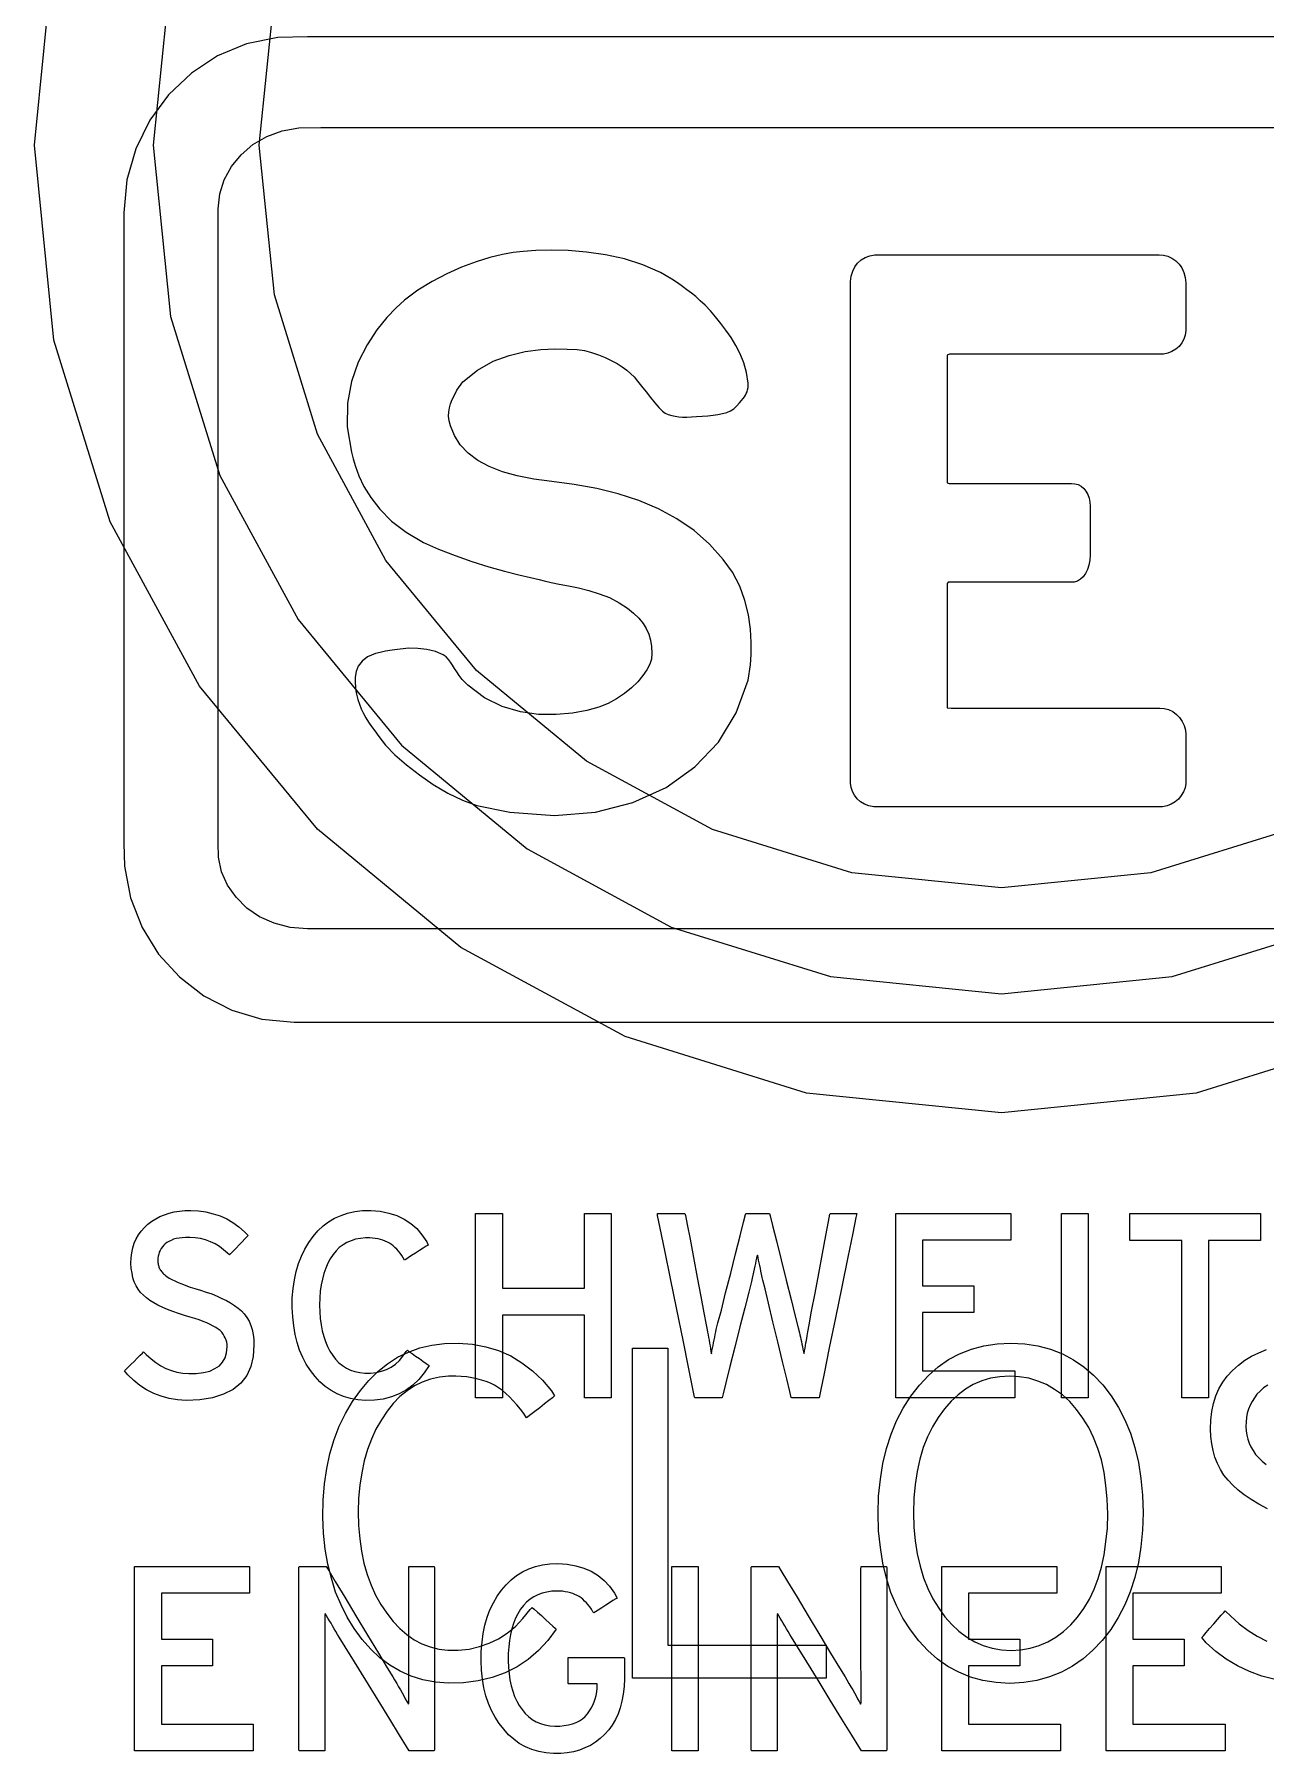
# Model space of a CAD drawing. Extents: x 1 to 47.7, y 0.2 to 35.
# Drawn here: x 18.527 to 19.253, y 11.177 to 12.19 of the extents above; entities that cross this region are included whole.
import ezdxf

# ---------------------------------------------------------------- set-up
doc = ezdxf.new("R2010")
doc.units = 0
doc.header["$MEASUREMENT"] = 0
doc.layers.add('4_1__5U__UP_TO_TWO_IO_BOAR', color=7, linetype='CONTINUOUS')
doc.layers.add('5_1___24__TARGET_LEDS___12', color=7, linetype='CONTINUOUS')

msp = doc.modelspace()

# ---------------------------------------------------------------- linework, layer by layer
at = {"layer": '4_1__5U__UP_TO_TWO_IO_BOAR'}
for points in [[(19.3662, 12.1884), (19.25, 12.1884), (19.1142, 12.1884), (18.9746, 12.1884), (18.8467, 12.1884), (18.7461, 12.1884), (18.6883, 12.1884), (18.6707, 12.1879), (18.6523, 12.1842), (18.6352, 12.1771), (18.6198, 12.167), (18.6063, 12.1543), (18.5953, 12.1393), (18.587, 12.1224), (18.5817, 12.1041), (18.5799, 12.0847), (18.5799, 12.0703), (18.5799, 12.0322), (18.5799, 11.9775), (18.5799, 11.9137), (18.5799, 11.848), (18.5799, 11.7878), (18.5799, 11.7405), (18.5799, 11.7133), (18.5804, 11.6998), (18.5839, 11.681), (18.5908, 11.6636), (18.6005, 11.648), (18.6128, 11.6345), (18.6272, 11.6233), (18.6436, 11.615), (18.6614, 11.6097), (18.6803, 11.6079), (18.7108, 11.6079), (18.792, 11.6079), (18.9082, 11.6079), (19.044, 11.6079), (19.1836, 11.6079), (19.3115, 11.6079)], [(19.3097, 11.6629), (19.1838, 11.6629), (19.0463, 11.6629), (18.9127, 11.6629), (18.7982, 11.6629), (18.7183, 11.6629), (18.6882, 11.6629), (18.6781, 11.6637), (18.6686, 11.6661), (18.66, 11.67), (18.6525, 11.6751), (18.6461, 11.6814), (18.6411, 11.6886), (18.6376, 11.6965), (18.6358, 11.7051), (18.6356, 11.7134), (18.6356, 11.7407), (18.6356, 11.7883), (18.6356, 11.8489), (18.6356, 11.9149), (18.6356, 11.9791), (18.6356, 12.0341), (18.6356, 12.0725), (18.6356, 12.087), (18.6365, 12.0958), (18.6392, 12.1042), (18.6434, 12.1119), (18.6492, 12.1189), (18.6561, 12.1249), (18.6642, 12.1297), (18.6733, 12.133), (18.6831, 12.1348), (18.6961, 12.135), (18.753, 12.135), (18.8521, 12.135), (18.9781, 12.135), (19.1155, 12.135), (19.2492, 12.135), (19.3636, 12.135)], [(18.8515, 11.3866), (18.8515, 11.4353), (18.8031, 11.4353), (18.8031, 11.3866), (18.7873, 11.3866), (18.7873, 11.4952), (18.8031, 11.4952), (18.8031, 11.4512), (18.8515, 11.4512), (18.8515, 11.4952), (18.8673, 11.4952), (18.8673, 11.3866), (18.8515, 11.3866)], [(19.035, 11.3866), (19.035, 11.4952), (19.1028, 11.4952), (19.1028, 11.4794), (19.0508, 11.4794), (19.0508, 11.4524), (19.081, 11.4524), (19.081, 11.4367), (19.0508, 11.4367), (19.0508, 11.4024), (19.1051, 11.4024), (19.1051, 11.3866), (19.035, 11.3866)], [(19.1326, 11.3866), (19.1326, 11.4952), (19.1484, 11.4952), (19.1484, 11.3866), (19.1326, 11.3866)], [(19.2193, 11.4793), (19.2193, 11.3866), (19.2036, 11.3866), (19.2036, 11.4793), (19.1729, 11.4793), (19.1729, 11.4952), (19.25, 11.4952), (19.25, 11.4793), (19.2193, 11.4793)], [(18.5863, 11.1786), (18.5863, 11.2871), (18.6541, 11.2871), (18.6541, 11.2714), (18.6021, 11.2714), (18.6021, 11.2444), (18.6323, 11.2444), (18.6323, 11.2286), (18.6021, 11.2286), (18.6021, 11.1943), (18.6563, 11.1943), (18.6563, 11.1786), (18.5863, 11.1786)], [(18.9029, 11.1786), (18.9029, 11.2871), (18.9186, 11.2871), (18.9186, 11.1786), (18.9029, 11.1786)], [(19.0621, 11.1786), (19.0621, 11.2871), (19.1299, 11.2871), (19.1299, 11.2714), (19.0779, 11.2714), (19.0779, 11.2444), (19.1081, 11.2444), (19.1081, 11.2286), (19.0779, 11.2286), (19.0779, 11.1943), (19.1321, 11.1943), (19.1321, 11.1786), (19.0621, 11.1786)], [(19.159, 11.1786), (19.159, 11.2871), (19.2268, 11.2871), (19.2268, 11.2714), (19.1748, 11.2714), (19.1748, 11.2444), (19.205, 11.2444), (19.205, 11.2286), (19.1748, 11.2286), (19.1748, 11.1943), (19.2291, 11.1943), (19.2291, 11.1786), (19.159, 11.1786)]]:
    msp.add_lwpolyline(points, dxfattribs=at)
for points in [[(18.7682, 11.8242), (18.7636, 11.8263), (18.7585, 11.8275), (18.7532, 11.828), (18.7479, 11.8281), (18.7428, 11.8277), (18.7382, 11.8271), (18.7342, 11.8264), (18.731, 11.8257), (18.7283, 11.825), (18.7236, 11.823), (18.7204, 11.8205), (18.7182, 11.8176), (18.717, 11.8144), (18.7164, 11.8112), (18.7164, 11.8081), (18.7166, 11.8053), (18.7168, 11.8031), (18.7171, 11.801), (18.7179, 11.798), (18.7188, 11.7952), (18.7199, 11.7925), (18.7212, 11.7898), (18.7226, 11.7872), (18.7242, 11.7846), (18.726, 11.7821), (18.7279, 11.7795), (18.7303, 11.7761), (18.7343, 11.771), (18.7398, 11.7653), (18.7465, 11.7594), (18.7542, 11.7535), (18.7624, 11.7479), (18.771, 11.7428), (18.7797, 11.7386), (18.788, 11.7355), (18.8076, 11.7315), (18.8338, 11.7296), (18.858, 11.7316), (18.8801, 11.7372), (18.8997, 11.7462), (18.9165, 11.7582), (18.9304, 11.7729), (18.9409, 11.79), (18.9479, 11.8093), (18.9494, 11.8184), (18.9498, 11.8244), (18.9498, 11.8316), (18.9493, 11.8394), (18.9481, 11.8478), (18.946, 11.8563), (18.943, 11.8648), (18.9388, 11.8729), (18.9333, 11.8804), (18.9252, 11.8894), (18.9161, 11.8975), (18.906, 11.9044), (18.8951, 11.9103), (18.8836, 11.9152), (18.8714, 11.9192), (18.8587, 11.9223), (18.8455, 11.9247), (18.8322, 11.9264), (18.8216, 11.9278), (18.8119, 11.9297), (18.8031, 11.9321), (18.7953, 11.9352), (18.7886, 11.9388), (18.7829, 11.9431), (18.7783, 11.9479), (18.7748, 11.9535), (18.7726, 11.9592), (18.7718, 11.9622), (18.7714, 11.9649), (18.7715, 11.9674), (18.7719, 11.9698), (18.7726, 11.9722), (18.7736, 11.9747), (18.7748, 11.9773), (18.7762, 11.9802), (18.7798, 11.9851), (18.7884, 11.992), (18.7976, 11.9972), (18.8071, 12.0007), (18.8166, 12.0029), (18.8257, 12.0041), (18.834, 12.0045), (18.8413, 12.0044), (18.8472, 12.0041), (18.8516, 12.0035), (18.8557, 12.0024), (18.8597, 12.001), (18.8636, 11.9994), (18.8672, 11.9977), (18.8707, 11.9959), (18.8738, 11.9939), (18.8765, 11.9919), (18.8788, 11.9899), (18.8807, 11.988), (18.8828, 11.9855), (18.8852, 11.9825), (18.8878, 11.9792), (18.8905, 11.9759), (18.893, 11.9728), (18.8954, 11.97), (18.8974, 11.9679), (18.899, 11.9666), (18.9009, 11.9658), (18.9029, 11.9652), (18.9049, 11.9648), (18.9071, 11.9645), (18.9093, 11.9643), (18.9118, 11.9643), (18.9145, 11.9644), (18.9175, 11.9646), (18.9208, 11.9648), (18.9242, 11.9651), (18.9273, 11.9654), (18.9302, 11.9658), (18.9329, 11.9664), (18.9354, 11.9671), (18.9376, 11.9681), (18.9396, 11.9693), (18.9413, 11.9709), (18.9429, 11.9728), (18.9441, 11.9742), (18.9451, 11.9753), (18.9458, 11.9763), (18.9465, 11.9772), (18.9469, 11.9782), (18.9473, 11.9792), (18.9476, 11.9804), (18.9479, 11.9817), (18.9479, 11.9844), (18.947, 11.9906), (18.9454, 11.9963), (18.9433, 12.0016), (18.9407, 12.0066), (18.9379, 12.0112), (18.9349, 12.0155), (18.9318, 12.0195), (18.9288, 12.0234), (18.9257, 12.027), (18.9226, 12.0302), (18.9197, 12.0329), (18.9171, 12.0353), (18.9145, 12.0374), (18.9119, 12.0394), (18.9092, 12.0413), (18.9063, 12.0434), (18.903, 12.0456), (18.8963, 12.0496), (18.8859, 12.0541), (18.875, 12.0575), (18.8638, 12.0599), (18.8526, 12.0615), (18.8419, 12.0624), (18.8319, 12.0627), (18.8229, 12.0625), (18.8153, 12.062), (18.8095, 12.0614), (18.8032, 12.0602), (18.7958, 12.0583), (18.7877, 12.0558), (18.7791, 12.0526), (18.7704, 12.0488), (18.7617, 12.0443), (18.7533, 12.0391), (18.7455, 12.0333), (18.7405, 12.0287), (18.7351, 12.023), (18.7292, 12.0158), (18.7234, 12.007), (18.7182, 11.9968), (18.7142, 11.9853), (18.7118, 11.9726), (18.7116, 11.9587), (18.7141, 11.9436), (18.7151, 11.9398), (18.7165, 11.9353), (18.7185, 11.9298), (18.7215, 11.9235), (18.7256, 11.9169), (18.7309, 11.91), (18.7378, 11.9031), (18.7464, 11.8965), (18.7566, 11.8905), (18.7655, 11.8865), (18.7752, 11.8827), (18.7852, 11.8793), (18.7951, 11.8762), (18.8044, 11.8736), (18.8128, 11.8714), (18.8196, 11.8698), (18.8247, 11.8686), (18.8278, 11.8679), (18.8318, 11.8669), (18.8366, 11.8659), (18.842, 11.8649), (18.8479, 11.8637), (18.854, 11.8622), (18.8602, 11.8603), (18.8663, 11.858), (18.872, 11.855), (18.8768, 11.8518), (18.8804, 11.8488), (18.8835, 11.8458), (18.886, 11.8428), (18.8879, 11.8397), (18.8894, 11.8364), (18.8904, 11.8329), (18.891, 11.8292), (18.8912, 11.8251), (18.891, 11.8218), (18.89, 11.8188), (18.8883, 11.8155), (18.8859, 11.812), (18.8829, 11.8083), (18.8792, 11.8048), (18.875, 11.8014), (18.8704, 11.7983), (18.8654, 11.7956), (18.8599, 11.7935), (18.8529, 11.7915), (18.8444, 11.7899), (18.8348, 11.7891), (18.8244, 11.7892), (18.8137, 11.7907), (18.8029, 11.7938), (18.7925, 11.799), (18.7828, 11.8064), (18.7795, 11.8098), (18.7777, 11.8121), (18.7762, 11.8143), (18.7749, 11.8163), (18.7737, 11.8182), (18.7726, 11.82), (18.7714, 11.8216), (18.77, 11.823)], [(19.0083, 12.0215), (19.0083, 12.0215), (19.0083, 12.0215), (19.0083, 12.0215), (19.0083, 12.0215), (19.0083, 12.0215), (19.0083, 12.0215), (19.0083, 12.0215), (19.0083, 12.0215), (19.0083, 12.0215), (19.0083, 12.0225), (19.0083, 12.0248), (19.0083, 12.0279), (19.0083, 12.0315), (19.0083, 12.0351), (19.0083, 12.0385), (19.0083, 12.0412), (19.0083, 12.0428), (19.0083, 12.0443), (19.0087, 12.0474), (19.0096, 12.0503), (19.0109, 12.0528), (19.0125, 12.0551), (19.0146, 12.0569), (19.017, 12.0584), (19.0197, 12.0594), (19.0226, 12.0599), (19.0259, 12.06), (19.0377, 12.06), (19.0577, 12.06), (19.0833, 12.06), (19.1113, 12.06), (19.1389, 12.06), (19.1632, 12.06), (19.1813, 12.06), (19.1903, 12.06), (19.1927, 12.0598), (19.1954, 12.0592), (19.1978, 12.058), (19.2, 12.0565), (19.202, 12.0545), (19.2036, 12.0522), (19.2048, 12.0495), (19.2056, 12.0466), (19.2059, 12.0435), (19.2059, 12.0424), (19.2059, 12.0398), (19.2059, 12.0361), (19.2059, 12.0317), (19.2059, 12.027), (19.2059, 12.0226), (19.2059, 12.0189), (19.2059, 12.0163), (19.2059, 12.0153), (19.2056, 12.0127), (19.2048, 12.0102), (19.2036, 12.008), (19.202, 12.006), (19.2, 12.0044), (19.1978, 12.003), (19.1954, 12.0021), (19.1927, 12.0015), (19.1904, 12.0014), (19.1837, 12.0014), (19.17, 12.0014), (19.1517, 12.0014), (19.1309, 12.0014), (19.1098, 12.0014), (19.0906, 12.0014), (19.0755, 12.0014), (19.0667, 12.0014), (19.0653, 12.0008), (19.0653, 11.9958), (19.0653, 11.987), (19.0653, 11.9755), (19.0653, 11.9627), (19.0653, 11.95), (19.0653, 11.9387), (19.0653, 11.9302), (19.0653, 11.9257), (19.0664, 11.9253), (19.0719, 11.9253), (19.081, 11.9253), (19.0924, 11.9253), (19.1048, 11.9253), (19.1169, 11.9253), (19.1274, 11.9253), (19.1351, 11.9253), (19.1386, 11.9253), (19.1405, 11.9251), (19.1425, 11.9246), (19.1443, 11.9236), (19.1458, 11.9223), (19.1471, 11.9207), (19.1482, 11.9188), (19.1489, 11.9166), (19.1494, 11.9143), (19.1496, 11.9118), (19.1496, 11.9108), (19.1496, 11.9081), (19.1496, 11.9043), (19.1496, 11.8998), (19.1496, 11.895), (19.1496, 11.8906), (19.1496, 11.8869), (19.1496, 11.8845), (19.1496, 11.8832), (19.1494, 11.88), (19.1488, 11.8771), (19.148, 11.8745), (19.1469, 11.8722), (19.1455, 11.8703), (19.1439, 11.8688), (19.1421, 11.8677), (19.1401, 11.8671), (19.1383, 11.867), (19.134, 11.867), (19.1257, 11.867), (19.1148, 11.867), (19.1026, 11.867), (19.0903, 11.867), (19.0792, 11.867), (19.0706, 11.867), (19.0658, 11.867), (19.0653, 11.8662), (19.0653, 11.861), (19.0653, 11.8521), (19.0653, 11.8407), (19.0653, 11.8283), (19.0653, 11.816), (19.0653, 11.8052), (19.0653, 11.7971), (19.0653, 11.7931), (19.0677, 11.7929), (19.0778, 11.7929), (19.0939, 11.7929), (19.1136, 11.7929), (19.1348, 11.7929), (19.1553, 11.7929), (19.1729, 11.7929), (19.1855, 11.7929), (19.1907, 11.7929), (19.1932, 11.7927), (19.1958, 11.792), (19.1982, 11.7908), (19.2004, 11.7892), (19.2023, 11.7873), (19.2038, 11.785), (19.205, 11.7826), (19.2057, 11.7799), (19.2059, 11.7774), (19.2059, 11.7762), (19.2059, 11.7734), (19.2059, 11.7694), (19.2059, 11.7648), (19.2059, 11.76), (19.2059, 11.7556), (19.2059, 11.752), (19.2059, 11.7497), (19.2059, 11.7484), (19.2055, 11.7459), (19.2046, 11.7435), (19.2033, 11.7413), (19.2016, 11.7393), (19.1997, 11.7376), (19.1974, 11.7362), (19.1949, 11.7353), (19.1922, 11.7347), (19.1895, 11.7347), (19.1786, 11.7347), (19.1592, 11.7347), (19.1341, 11.7347), (19.1061, 11.7347), (19.0783, 11.7347), (19.0536, 11.7347), (19.0348, 11.7347), (19.0249, 11.7347), (19.0221, 11.7348), (19.0191, 11.7353), (19.0165, 11.7363), (19.0142, 11.7377), (19.0122, 11.7395), (19.0106, 11.7415), (19.0094, 11.7437), (19.0086, 11.7461), (19.0083, 11.7487), (19.0083, 11.7557), (19.0083, 11.7791), (19.0083, 11.8148), (19.0083, 11.8581), (19.0083, 11.9042), (19.0083, 11.9484), (19.0083, 11.9858), (19.0083, 12.0118)], [(18.6567, 11.4178), (18.6563, 11.4109), (18.6548, 11.4049), (18.6524, 11.3996), (18.6489, 11.3952), (18.6444, 11.3915), (18.6388, 11.3887), (18.6323, 11.3866), (18.6247, 11.3853), (18.6168, 11.3849), (18.6116, 11.3853), (18.6067, 11.3862), (18.602, 11.3874), (18.5976, 11.3891), (18.5934, 11.3912), (18.5895, 11.3938), (18.5858, 11.3967), (18.5824, 11.4001), (18.5804, 11.4025), (18.5811, 11.4032), (18.5824, 11.4044), (18.5841, 11.4061), (18.586, 11.408), (18.5879, 11.4099), (18.5896, 11.4116), (18.5909, 11.4129), (18.5916, 11.4136), (18.5932, 11.4121), (18.596, 11.4095), (18.5988, 11.4073), (18.6018, 11.4054), (18.6048, 11.4038), (18.608, 11.4026), (18.6113, 11.4017), (18.6147, 11.4011), (18.6182, 11.4008), (18.6227, 11.4009), (18.6269, 11.4014), (18.6306, 11.4023), (18.6337, 11.4037), (18.6363, 11.4054), (18.6382, 11.4076), (18.6397, 11.4101), (18.6405, 11.4131), (18.6409, 11.4165), (18.6408, 11.4179), (18.6406, 11.4193), (18.6403, 11.4205), (18.6398, 11.4218), (18.6392, 11.4229), (18.6385, 11.424), (18.6377, 11.4251), (18.6367, 11.4261), (18.6355, 11.427), (18.6342, 11.4279), (18.6326, 11.4288), (18.6309, 11.4297), (18.6289, 11.4306), (18.6267, 11.4315), (18.6244, 11.4324), (18.6218, 11.4332), (18.619, 11.4341), (18.6158, 11.435), (18.6123, 11.4361), (18.6089, 11.4373), (18.6058, 11.4385), (18.6029, 11.4398), (18.6001, 11.4411), (18.5977, 11.4425), (18.5954, 11.4439), (18.5933, 11.4454), (18.5915, 11.4469), (18.5898, 11.4486), (18.5884, 11.4505), (18.5872, 11.4525), (18.5861, 11.4548), (18.5853, 11.4572), (18.5848, 11.4599), (18.5844, 11.4627), (18.5842, 11.4658), (18.5843, 11.4689), (18.5846, 11.472), (18.5852, 11.4749), (18.5861, 11.4776), (18.5872, 11.4802), (18.5886, 11.4826), (18.5902, 11.4848), (18.5921, 11.4869), (18.5942, 11.4888), (18.5964, 11.4905), (18.5988, 11.492), (18.6013, 11.4933), (18.604, 11.4944), (18.6067, 11.4953), (18.6097, 11.496), (18.6127, 11.4965), (18.6159, 11.4968), (18.6194, 11.4969), (18.624, 11.4966), (18.6284, 11.496), (18.6326, 11.495), (18.6367, 11.4937), (18.6406, 11.4919), (18.6443, 11.4898), (18.6477, 11.4873), (18.6511, 11.4844), (18.6533, 11.4821), (18.6527, 11.4815), (18.6514, 11.4802), (18.6498, 11.4785), (18.648, 11.4766), (18.6461, 11.4747), (18.6444, 11.4729), (18.643, 11.4715), (18.6423, 11.4707), (18.6411, 11.4717), (18.6388, 11.4738), (18.6364, 11.4756), (18.6338, 11.4772), (18.6311, 11.4785), (18.6282, 11.4795), (18.6252, 11.4803), (18.6221, 11.4808), (18.6188, 11.481), (18.6163, 11.481), (18.6143, 11.4808), (18.6125, 11.4806), (18.6109, 11.4803), (18.6093, 11.4799), (18.6079, 11.4793), (18.6066, 11.4787), (18.6054, 11.4781), (18.6044, 11.4773), (18.6035, 11.4764), (18.6027, 11.4754), (18.602, 11.4744), (18.6014, 11.4734), (18.6009, 11.4723), (18.6006, 11.4712), (18.6003, 11.47), (18.6001, 11.4687), (18.6001, 11.4675), (18.6001, 11.4668), (18.6001, 11.4662), (18.6002, 11.4657), (18.6003, 11.4651), (18.6004, 11.4645), (18.6006, 11.464), (18.6007, 11.4635), (18.6009, 11.463), (18.6012, 11.4625), (18.6014, 11.462), (18.6017, 11.4615), (18.6021, 11.461), (18.6025, 11.4605), (18.6029, 11.46), (18.6034, 11.4595), (18.6039, 11.4591), (18.6045, 11.4586), (18.6054, 11.458), (18.6067, 11.4571), (18.6082, 11.4562), (18.61, 11.4554), (18.612, 11.4545), (18.6141, 11.4536), (18.6165, 11.4527), (18.6191, 11.4518), (18.6219, 11.4509), (18.6252, 11.4499), (18.6286, 11.4488), (18.6318, 11.4477), (18.6349, 11.4464), (18.6377, 11.4451), (18.6404, 11.4438), (18.6429, 11.4424), (18.6452, 11.4409), (18.6473, 11.4393), (18.6493, 11.4377), (18.651, 11.4359), (18.6525, 11.4338), (18.6538, 11.4316), (18.6548, 11.4292), (18.6556, 11.4267), (18.6562, 11.4239), (18.6566, 11.4209)], [(18.7599, 11.4056), (18.7571, 11.4012), (18.7539, 11.3974), (18.7504, 11.394), (18.7465, 11.3912), (18.7423, 11.3889), (18.7378, 11.3871), (18.7329, 11.3858), (18.7277, 11.3851), (18.7225, 11.3849), (18.7179, 11.3853), (18.7136, 11.3861), (18.7095, 11.3873), (18.7057, 11.3888), (18.7021, 11.3908), (18.6987, 11.3932), (18.6956, 11.3959), (18.6927, 11.3991), (18.69, 11.4026), (18.6875, 11.4063), (18.6854, 11.4103), (18.6836, 11.4146), (18.6821, 11.4191), (18.6809, 11.4239), (18.6801, 11.4289), (18.6795, 11.4342), (18.6792, 11.4398), (18.6793, 11.4455), (18.6798, 11.4509), (18.6805, 11.456), (18.6816, 11.461), (18.683, 11.4656), (18.6847, 11.47), (18.6867, 11.4741), (18.689, 11.478), (18.6916, 11.4816), (18.6944, 11.4849), (18.6974, 11.4878), (18.7007, 11.4902), (18.7042, 11.4923), (18.708, 11.494), (18.7119, 11.4953), (18.7162, 11.4962), (18.7206, 11.4968), (18.7256, 11.4969), (18.7311, 11.4964), (18.7362, 11.4954), (18.7409, 11.4939), (18.7452, 11.4918), (18.7491, 11.4893), (18.7526, 11.4862), (18.7557, 11.4826), (18.7585, 11.4785), (18.7593, 11.4765), (18.7582, 11.4759), (18.7565, 11.4747), (18.7543, 11.4733), (18.7519, 11.4718), (18.7496, 11.4703), (18.7476, 11.469), (18.7462, 11.4681), (18.7455, 11.4677), (18.7447, 11.4689), (18.7438, 11.4703), (18.7428, 11.4717), (18.7419, 11.4729), (18.7409, 11.474), (18.7398, 11.4751), (18.7388, 11.476), (18.7377, 11.4769), (18.7366, 11.4777), (18.7354, 11.4783), (18.7341, 11.4789), (18.7327, 11.4794), (18.7313, 11.4798), (18.7298, 11.4802), (18.7282, 11.4804), (18.7265, 11.4806), (18.7248, 11.4807), (18.7224, 11.4807), (18.7194, 11.4804), (18.7166, 11.4799), (18.714, 11.479), (18.7115, 11.478), (18.7092, 11.4766), (18.707, 11.475), (18.7051, 11.4731), (18.7033, 11.4709), (18.7017, 11.4685), (18.7002, 11.4658), (18.699, 11.4629), (18.6979, 11.4598), (18.697, 11.4565), (18.6963, 11.453), (18.6958, 11.4493), (18.6955, 11.4454), (18.6954, 11.4412), (18.6955, 11.4371), (18.6958, 11.4332), (18.6962, 11.4295), (18.6969, 11.426), (18.6978, 11.4227), (18.6988, 11.4196), (18.7, 11.4167), (18.7015, 11.414), (18.7031, 11.4115), (18.7048, 11.4092), (18.7068, 11.4072), (18.7089, 11.4055), (18.7112, 11.404), (18.7136, 11.4029), (18.7162, 11.402), (18.7191, 11.4014), (18.722, 11.4011), (18.7254, 11.4011), (18.7288, 11.4015), (18.7319, 11.4022), (18.7349, 11.4032), (18.7376, 11.4046), (18.7401, 11.4064), (18.7424, 11.4085), (18.7445, 11.411), (18.7464, 11.4139), (18.7471, 11.4145), (18.7482, 11.4137), (18.7499, 11.4126), (18.7519, 11.4111), (18.7542, 11.4096), (18.7563, 11.4081), (18.7582, 11.4068), (18.7594, 11.406)], [(18.9899, 11.3866), (18.9893, 11.3866), (18.9877, 11.3866), (18.9854, 11.3866), (18.9827, 11.3866), (18.9799, 11.3866), (18.9773, 11.3866), (18.9752, 11.3866), (18.9738, 11.3866), (18.9734, 11.3867), (18.9725, 11.3902), (18.9707, 11.3977), (18.9683, 11.4079), (18.9655, 11.4195), (18.9626, 11.4313), (18.96, 11.4422), (18.958, 11.4508), (18.9567, 11.4559), (18.9563, 11.4575), (18.9559, 11.4593), (18.9555, 11.4611), (18.9552, 11.4628), (18.9548, 11.4644), (18.9544, 11.466), (18.9541, 11.4676), (18.9538, 11.4691), (18.9535, 11.4706), (18.9532, 11.4702), (18.9529, 11.4687), (18.9526, 11.4672), (18.9523, 11.4656), (18.9519, 11.464), (18.9516, 11.4623), (18.9512, 11.4606), (18.9508, 11.4588), (18.9504, 11.457), (18.9499, 11.455), (18.9483, 11.4488), (18.946, 11.4395), (18.9431, 11.4283), (18.9401, 11.4164), (18.9372, 11.405), (18.9348, 11.3954), (18.9332, 11.3889), (18.9326, 11.3866), (18.9319, 11.3866), (18.9304, 11.3866), (18.9281, 11.3866), (18.9255, 11.3866), (18.9227, 11.3866), (18.9202, 11.3866), (18.9181, 11.3866), (18.9168, 11.3866), (18.9164, 11.3869), (18.9152, 11.3927), (18.9128, 11.4045), (18.9096, 11.4204), (18.9059, 11.4385), (18.9022, 11.4568), (18.8988, 11.4734), (18.8961, 11.4865), (18.8946, 11.494), (18.8945, 11.4952), (18.8956, 11.4952), (18.8975, 11.4952), (18.9, 11.4952), (18.9028, 11.4952), (18.9055, 11.4952), (18.908, 11.4952), (18.9098, 11.4952), (18.9107, 11.4952), (18.911, 11.494), (18.912, 11.4886), (18.9137, 11.4799), (18.9157, 11.4691), (18.9179, 11.4575), (18.9201, 11.4462), (18.9219, 11.4365), (18.9232, 11.4295), (18.9238, 11.4266), (18.9241, 11.4252), (18.9244, 11.4236), (18.9247, 11.422), (18.9249, 11.4204), (18.9252, 11.4188), (18.9255, 11.4171), (18.9258, 11.4155), (18.926, 11.4138), (18.9263, 11.4125), (18.9266, 11.4141), (18.9269, 11.4158), (18.9273, 11.4174), (18.9276, 11.419), (18.9279, 11.4206), (18.9283, 11.4222), (18.9286, 11.4238), (18.9289, 11.4254), (18.9292, 11.4267), (18.9302, 11.4306), (18.9322, 11.4382), (18.9347, 11.4484), (18.9377, 11.4599), (18.9406, 11.4714), (18.9432, 11.4819), (18.9453, 11.49), (18.9465, 11.4946), (18.9467, 11.4952), (18.9477, 11.4952), (18.9494, 11.4952), (18.9515, 11.4952), (18.9539, 11.4952), (18.9562, 11.4952), (18.9582, 11.4952), (18.9598, 11.4952), (18.9605, 11.4952), (18.9609, 11.4938), (18.9623, 11.488), (18.9646, 11.479), (18.9674, 11.4679), (18.9704, 11.4559), (18.9733, 11.4444), (18.9757, 11.4346), (18.9775, 11.4277), (18.9782, 11.4249), (18.9785, 11.4237), (18.9788, 11.4223), (18.9791, 11.421), (18.9794, 11.4196), (18.9797, 11.4181), (18.98, 11.4167), (18.9803, 11.4152), (18.9806, 11.4136), (18.9809, 11.4126), (18.9812, 11.4142), (18.9815, 11.4158), (18.9818, 11.4174), (18.982, 11.4189), (18.9823, 11.4203), (18.9825, 11.4217), (18.9827, 11.423), (18.9829, 11.4243), (18.9831, 11.4254), (18.9839, 11.4296), (18.9854, 11.4376), (18.9874, 11.4481), (18.9896, 11.4598), (18.9918, 11.4716), (18.9938, 11.4821), (18.9953, 11.4903), (18.9961, 11.4947), (18.9964, 11.4952), (18.9976, 11.4952), (18.9995, 11.4952), (19.002, 11.4952), (19.0046, 11.4952), (19.0073, 11.4952), (19.0096, 11.4952), (19.0112, 11.4952), (19.012, 11.4952), (19.0115, 11.4927), (19.0097, 11.4835), (19.0068, 11.4693), (19.0032, 11.452), (18.9995, 11.4336), (18.9958, 11.4159), (18.9928, 11.4009), (18.9906, 11.3905)], [(18.7481, 11.1786), (18.7466, 11.181), (18.7425, 11.1877), (18.7367, 11.1972), (18.7298, 11.2084), (18.7226, 11.2201), (18.7159, 11.2309), (18.7105, 11.2398), (18.707, 11.2454), (18.7059, 11.2471), (18.7049, 11.2488), (18.7039, 11.2505), (18.703, 11.2521), (18.7021, 11.2537), (18.7012, 11.2552), (18.7003, 11.2566), (18.6995, 11.258), (18.6987, 11.2594), (18.6984, 11.2585), (18.6984, 11.2559), (18.6984, 11.2532), (18.6984, 11.2504), (18.6984, 11.2476), (18.6984, 11.2446), (18.6985, 11.2416), (18.6985, 11.2385), (18.6985, 11.2353), (18.6985, 11.2333), (18.6985, 11.2283), (18.6985, 11.2207), (18.6985, 11.2115), (18.6985, 11.2019), (18.6985, 11.1927), (18.6985, 11.1851), (18.6985, 11.1801), (18.6985, 11.1786), (18.6978, 11.1786), (18.6962, 11.1786), (18.694, 11.1786), (18.6914, 11.1786), (18.6888, 11.1786), (18.6864, 11.1786), (18.6845, 11.1786), (18.6834, 11.1786), (18.6832, 11.1793), (18.6832, 11.1864), (18.6832, 11.1992), (18.6832, 11.2157), (18.6832, 11.2342), (18.6832, 11.2524), (18.6832, 11.2686), (18.6832, 11.2807), (18.6832, 11.2868), (18.6835, 11.2871), (18.6849, 11.2871), (18.6869, 11.2871), (18.6895, 11.2871), (18.6923, 11.2871), (18.6949, 11.2871), (18.6971, 11.2871), (18.6987, 11.2871), (18.6993, 11.2871), (18.7008, 11.2847), (18.7046, 11.2782), (18.7102, 11.269), (18.7168, 11.258), (18.7237, 11.2467), (18.73, 11.2361), (18.7352, 11.2275), (18.7385, 11.2221), (18.7396, 11.2203), (18.7408, 11.2182), (18.7419, 11.2163), (18.743, 11.2144), (18.744, 11.2126), (18.745, 11.2109), (18.7459, 11.2092), (18.7468, 11.2076), (18.7477, 11.2061), (18.748, 11.207), (18.748, 11.2097), (18.7479, 11.2124), (18.7479, 11.2153), (18.7479, 11.2182), (18.7479, 11.2212), (18.7479, 11.2243), (18.7479, 11.2274), (18.7479, 11.2306), (18.7479, 11.2326), (18.7479, 11.2376), (18.7479, 11.2452), (18.7479, 11.2543), (18.7479, 11.2639), (18.7479, 11.273), (18.7479, 11.2806), (18.7479, 11.2856), (18.7479, 11.2871), (18.7486, 11.2871), (18.7502, 11.2871), (18.7524, 11.2871), (18.7549, 11.2871), (18.7575, 11.2871), (18.7599, 11.2871), (18.7618, 11.2871), (18.763, 11.2871), (18.7631, 11.2863), (18.7631, 11.2793), (18.7631, 11.2665), (18.7631, 11.2499), (18.7631, 11.2315), (18.7631, 11.2132), (18.7631, 11.197), (18.7631, 11.185), (18.7631, 11.1789), (18.7629, 11.1786), (18.7616, 11.1786), (18.7597, 11.1786), (18.7573, 11.1786), (18.7547, 11.1786), (18.7522, 11.1786), (18.7501, 11.1786), (18.7487, 11.1786)], [(18.875, 11.221), (18.8748, 11.2164), (18.8744, 11.212), (18.8736, 11.2078), (18.8726, 11.2039), (18.8713, 11.2003), (18.8697, 11.1969), (18.8679, 11.1937), (18.8658, 11.1908), (18.8633, 11.1881), (18.8607, 11.1857), (18.858, 11.1836), (18.855, 11.1817), (18.8518, 11.1802), (18.8485, 11.1789), (18.845, 11.178), (18.8413, 11.1773), (18.8375, 11.1769), (18.8332, 11.1769), (18.8288, 11.1773), (18.8245, 11.1781), (18.8205, 11.1793), (18.8167, 11.1809), (18.8131, 11.1829), (18.8098, 11.1853), (18.8067, 11.188), (18.8039, 11.1912), (18.8012, 11.1947), (18.7988, 11.1984), (18.7967, 11.2023), (18.7949, 11.2065), (18.7934, 11.211), (18.7922, 11.2157), (18.7914, 11.2207), (18.7908, 11.226), (18.7906, 11.2315), (18.7907, 11.2371), (18.7911, 11.2425), (18.7918, 11.2477), (18.7928, 11.2526), (18.7942, 11.2572), (18.7958, 11.2616), (18.7978, 11.2657), (18.8, 11.2696), (18.8026, 11.2732), (18.8053, 11.2764), (18.8083, 11.2793), (18.8115, 11.2819), (18.815, 11.284), (18.8187, 11.2857), (18.8226, 11.2871), (18.8267, 11.2881), (18.8311, 11.2887), (18.8358, 11.2888), (18.8413, 11.2885), (18.8465, 11.2876), (18.8512, 11.2862), (18.8555, 11.2843), (18.8595, 11.2819), (18.8631, 11.2789), (18.8663, 11.2755), (18.8691, 11.2715), (18.8707, 11.2685), (18.8699, 11.268), (18.8683, 11.267), (18.8663, 11.2657), (18.864, 11.2643), (18.8617, 11.2628), (18.8596, 11.2614), (18.858, 11.2604), (18.857, 11.2598), (18.8565, 11.2605), (18.8556, 11.2619), (18.8546, 11.2633), (18.8536, 11.2645), (18.8526, 11.2657), (18.8516, 11.2668), (18.8506, 11.2678), (18.8495, 11.2687), (18.8484, 11.2695), (18.8472, 11.2701), (18.8459, 11.2707), (18.8446, 11.2712), (18.8432, 11.2717), (18.8417, 11.272), (18.8402, 11.2723), (18.8386, 11.2725), (18.8369, 11.2726), (18.8352, 11.2726), (18.8322, 11.2725), (18.8293, 11.2721), (18.8266, 11.2714), (18.824, 11.2705), (18.8216, 11.2693), (18.8194, 11.2678), (18.8174, 11.2661), (18.8155, 11.2641), (18.8138, 11.2619), (18.8122, 11.2593), (18.8108, 11.2566), (18.8097, 11.2536), (18.8087, 11.2505), (18.8079, 11.2471), (18.8073, 11.2436), (18.8069, 11.2398), (18.8066, 11.2358), (18.8066, 11.2317), (18.8067, 11.2277), (18.8071, 11.2239), (18.8076, 11.2203), (18.8083, 11.2169), (18.8092, 11.2136), (18.8103, 11.2106), (18.8116, 11.2078), (18.8131, 11.2052), (18.8147, 11.2028), (18.8165, 11.2006), (18.8185, 11.1987), (18.8207, 11.197), (18.823, 11.1957), (18.8255, 11.1946), (18.8281, 11.1938), (18.831, 11.1933), (18.834, 11.193), (18.8369, 11.1931), (18.8396, 11.1934), (18.8421, 11.1938), (18.8444, 11.1944), (18.8466, 11.1952), (18.8485, 11.1962), (18.8503, 11.1974), (18.8519, 11.1988), (18.8533, 11.2003), (18.8545, 11.202), (18.8555, 11.2037), (18.8565, 11.2055), (18.8572, 11.2073), (18.8578, 11.2092), (18.8583, 11.2112), (18.8587, 11.2133), (18.8589, 11.2154), (18.8589, 11.2175), (18.8589, 11.2175), (18.8589, 11.2176), (18.8589, 11.2176), (18.8589, 11.2177), (18.8589, 11.2178), (18.8589, 11.2179), (18.8589, 11.2179), (18.8589, 11.218), (18.8589, 11.218), (18.858, 11.218), (18.8562, 11.218), (18.8537, 11.218), (18.8508, 11.218), (18.8479, 11.218), (18.8453, 11.218), (18.8432, 11.218), (18.842, 11.218), (18.8418, 11.2181), (18.8418, 11.2191), (18.8418, 11.2209), (18.8418, 11.2232), (18.8418, 11.2258), (18.8418, 11.2284), (18.8418, 11.2307), (18.8418, 11.2325), (18.8418, 11.2335), (18.8422, 11.2335), (18.8447, 11.2335), (18.8488, 11.2335), (18.854, 11.2335), (18.8596, 11.2335), (18.8651, 11.2335), (18.8698, 11.2335), (18.8733, 11.2335), (18.8749, 11.2335), (18.875, 11.2332), (18.875, 11.2322), (18.875, 11.2305), (18.875, 11.2286), (18.875, 11.2264), (18.875, 11.2244), (18.875, 11.2227), (18.875, 11.2215)], [(19.0147, 11.1786), (19.0132, 11.181), (19.0091, 11.1877), (19.0032, 11.1972), (18.9963, 11.2084), (18.9892, 11.2201), (18.9825, 11.2309), (18.977, 11.2398), (18.9736, 11.2454), (18.9725, 11.2471), (18.9715, 11.2488), (18.9705, 11.2505), (18.9696, 11.2521), (18.9686, 11.2537), (18.9678, 11.2552), (18.9669, 11.2566), (18.9661, 11.258), (18.9653, 11.2594), (18.965, 11.2585), (18.965, 11.2559), (18.965, 11.2532), (18.965, 11.2504), (18.965, 11.2476), (18.965, 11.2446), (18.965, 11.2416), (18.9651, 11.2385), (18.9651, 11.2353), (18.9651, 11.2333), (18.9651, 11.2283), (18.9651, 11.2207), (18.9651, 11.2115), (18.9651, 11.2019), (18.9651, 11.1927), (18.9651, 11.1851), (18.9651, 11.1801), (18.9651, 11.1786), (18.9644, 11.1786), (18.9628, 11.1786), (18.9606, 11.1786), (18.958, 11.1786), (18.9554, 11.1786), (18.953, 11.1786), (18.9511, 11.1786), (18.95, 11.1786), (18.9498, 11.1793), (18.9498, 11.1864), (18.9498, 11.1992), (18.9498, 11.2157), (18.9498, 11.2342), (18.9498, 11.2524), (18.9498, 11.2686), (18.9498, 11.2807), (18.9498, 11.2868), (18.9501, 11.2871), (18.9514, 11.2871), (18.9535, 11.2871), (18.9561, 11.2871), (18.9588, 11.2871), (18.9615, 11.2871), (18.9637, 11.2871), (18.9653, 11.2871), (18.9659, 11.2871), (18.9673, 11.2847), (18.9712, 11.2782), (18.9768, 11.269), (18.9834, 11.258), (18.9903, 11.2467), (18.9966, 11.2361), (19.0018, 11.2275), (19.0051, 11.2221), (19.0062, 11.2203), (19.0074, 11.2182), (19.0085, 11.2163), (19.0096, 11.2144), (19.0106, 11.2126), (19.0116, 11.2109), (19.0125, 11.2092), (19.0134, 11.2076), (19.0142, 11.2061), (19.0146, 11.207), (19.0145, 11.2097), (19.0145, 11.2124), (19.0145, 11.2153), (19.0145, 11.2182), (19.0145, 11.2212), (19.0145, 11.2243), (19.0144, 11.2274), (19.0144, 11.2306), (19.0144, 11.2326), (19.0144, 11.2376), (19.0144, 11.2452), (19.0144, 11.2543), (19.0144, 11.2639), (19.0144, 11.273), (19.0144, 11.2806), (19.0144, 11.2856), (19.0145, 11.2871), (19.0152, 11.2871), (19.0168, 11.2871), (19.019, 11.2871), (19.0215, 11.2871), (19.0241, 11.2871), (19.0265, 11.2871), (19.0284, 11.2871), (19.0295, 11.2871), (19.0297, 11.2863), (19.0297, 11.2793), (19.0297, 11.2665), (19.0297, 11.2499), (19.0297, 11.2315), (19.0297, 11.2132), (19.0297, 11.197), (19.0297, 11.185), (19.0297, 11.1789), (19.0294, 11.1786), (19.0282, 11.1786), (19.0263, 11.1786), (19.0239, 11.1786), (19.0213, 11.1786), (19.0188, 11.1786), (19.0167, 11.1786), (19.0153, 11.1786)]]:
    msp.add_lwpolyline(points, close=True, dxfattribs=at)
at = {"layer": '5_1___24__TARGET_LEDS___12'}
for points in [[(19.6557, 12.2394), (19.6673, 12.1245), (19.6557, 12.0096), (19.6225, 11.9026), (19.5699, 11.8058), (19.5003, 11.7215), (19.416, 11.6519), (19.3191, 11.5993), (19.2121, 11.5661), (19.0973, 11.5545), (18.9824, 11.5661), (18.8754, 11.5993), (18.7786, 11.6519), (18.6942, 11.7215), (18.6246, 11.8058), (18.572, 11.9026), (18.5388, 12.0096), (18.5273, 12.1245), (18.5388, 12.2394)], [(18.6074, 12.2253), (18.5973, 12.1245), (18.6074, 12.0237), (18.6366, 11.9299), (18.6827, 11.845), (18.7437, 11.771), (18.8177, 11.7099), (18.9026, 11.6638), (18.9965, 11.6347), (19.0973, 11.6245), (19.198, 11.6347), (19.2919, 11.6638), (19.3768, 11.7099), (19.4508, 11.771), (19.5119, 11.845), (19.558, 11.9299), (19.5871, 12.0237), (19.5973, 12.1245), (19.5871, 12.2253)], [(19.5259, 12.2127), (19.5348, 12.1245), (19.5259, 12.0363), (19.5004, 11.9542), (19.4601, 11.8799), (19.4066, 11.8151), (19.3419, 11.7617), (19.2676, 11.7214), (19.1854, 11.6959), (19.0973, 11.687), (19.0091, 11.6959), (18.927, 11.7214), (18.8526, 11.7617), (18.7879, 11.8151), (18.7345, 11.8799), (18.6941, 11.9542), (18.6687, 12.0363), (18.6598, 12.1245), (18.6687, 12.2127)], [(18.8798, 11.2213), (18.8798, 11.4157), (18.9007, 11.4157), (18.9007, 11.2408), (18.9939, 11.2408), (18.9939, 11.2213), (18.8798, 11.2213)], [(19.254, 11.3212), (19.249, 11.3239), (19.2445, 11.3266), (19.2404, 11.3293), (19.2368, 11.3321), (19.2336, 11.335), (19.2309, 11.3379), (19.2284, 11.341), (19.2263, 11.3443), (19.2246, 11.3478), (19.2231, 11.3515), (19.222, 11.3554), (19.2212, 11.3595), (19.2207, 11.3637), (19.2205, 11.3682), (19.2207, 11.3733), (19.2213, 11.3784), (19.2222, 11.3831), (19.2236, 11.3876), (19.2255, 11.3918), (19.2277, 11.3957), (19.2304, 11.3993), (19.2335, 11.4027), (19.237, 11.4058), (19.2407, 11.4086), (19.2447, 11.411), (19.2489, 11.4131), (19.2535, 11.4149)], [(19.2542, 11.3939), (19.2518, 11.3923), (19.2498, 11.3905), (19.2479, 11.3886), (19.2464, 11.3866), (19.245, 11.3844), (19.2438, 11.3822), (19.2429, 11.3799), (19.2422, 11.3775), (19.2417, 11.375), (19.2415, 11.3724), (19.2414, 11.3697), (19.2415, 11.3671), (19.2419, 11.3646), (19.2425, 11.3622), (19.2433, 11.3598), (19.2443, 11.3576), (19.2456, 11.3554), (19.2471, 11.3532), (19.2489, 11.3512), (19.2509, 11.3492), (19.2533, 11.3472)], [(19.2586, 11.2206), (19.2508, 11.2226), (19.2434, 11.2253), (19.2364, 11.2286), (19.2298, 11.2325), (19.2237, 11.2371), (19.2179, 11.2422), (19.2153, 11.2452), (19.2163, 11.2463), (19.2179, 11.2482), (19.22, 11.2506), (19.2224, 11.2533), (19.2247, 11.256), (19.2267, 11.2584), (19.2283, 11.2601), (19.2291, 11.2611), (19.2324, 11.2578), (19.2374, 11.2533), (19.2427, 11.2494), (19.2481, 11.246), (19.2537, 11.2432)]]:
    msp.add_lwpolyline(points, dxfattribs=at)
for points in [[(18.8349, 11.2502), (18.8299, 11.2435), (18.8244, 11.2376), (18.8184, 11.2324), (18.8118, 11.2281), (18.8047, 11.2245), (18.7971, 11.2218), (18.7889, 11.2198), (18.7801, 11.2186), (18.7712, 11.2183), (18.7636, 11.219), (18.7563, 11.2204), (18.7494, 11.2226), (18.7428, 11.2254), (18.7367, 11.229), (18.7309, 11.2334), (18.7255, 11.2384), (18.7205, 11.2442), (18.7158, 11.2506), (18.7116, 11.2573), (18.708, 11.2645), (18.7048, 11.2721), (18.7023, 11.2802), (18.7002, 11.2886), (18.6987, 11.2974), (18.6977, 11.3067), (18.6973, 11.3163), (18.6975, 11.3262), (18.6983, 11.3358), (18.6996, 11.3449), (18.7015, 11.3536), (18.704, 11.3619), (18.707, 11.3698), (18.7106, 11.3772), (18.7147, 11.3843), (18.7194, 11.3909), (18.7243, 11.3968), (18.7297, 11.4021), (18.7353, 11.4066), (18.7413, 11.4104), (18.7477, 11.4135), (18.7545, 11.4159), (18.7616, 11.4176), (18.769, 11.4186), (18.7771, 11.4188), (18.7855, 11.4181), (18.7934, 11.4166), (18.8009, 11.4143), (18.808, 11.4112), (18.8146, 11.4072), (18.8209, 11.4025), (18.8267, 11.3969), (18.832, 11.3906), (18.8339, 11.3876), (18.8326, 11.3866), (18.8305, 11.385), (18.8279, 11.383), (18.8251, 11.3807), (18.8223, 11.3785), (18.8199, 11.3766), (18.8182, 11.3753), (18.8174, 11.3747), (18.8157, 11.3772), (18.8137, 11.3799), (18.8116, 11.3824), (18.8095, 11.3848), (18.8074, 11.387), (18.8052, 11.389), (18.8031, 11.3908), (18.8008, 11.3924), (18.7985, 11.3939), (18.7961, 11.3951), (18.7936, 11.3961), (18.7909, 11.397), (18.7881, 11.3977), (18.7852, 11.3983), (18.7821, 11.3988), (18.7789, 11.3991), (18.7756, 11.3993), (18.7714, 11.3992), (18.766, 11.3986), (18.7608, 11.3975), (18.7559, 11.3958), (18.7513, 11.3935), (18.7469, 11.3906), (18.7427, 11.3872), (18.7388, 11.3832), (18.7352, 11.3786), (18.7318, 11.3735), (18.7286, 11.3681), (18.7259, 11.3622), (18.7236, 11.356), (18.7217, 11.3494), (18.7202, 11.3424), (18.7191, 11.3351), (18.7184, 11.3274), (18.7181, 11.3193), (18.7184, 11.3112), (18.719, 11.3035), (18.7201, 11.2961), (18.7215, 11.2891), (18.7234, 11.2824), (18.7257, 11.2762), (18.7284, 11.2703), (18.7315, 11.2647), (18.735, 11.2596), (18.7387, 11.2548), (18.7426, 11.2506), (18.7467, 11.247), (18.7511, 11.244), (18.7557, 11.2416), (18.7605, 11.2398), (18.7656, 11.2385), (18.7709, 11.2378), (18.777, 11.2378), (18.7835, 11.2385), (18.7896, 11.2399), (18.7954, 11.2419), (18.8008, 11.2445), (18.806, 11.2479), (18.8108, 11.2518), (18.8152, 11.2565), (18.8194, 11.2618), (18.8207, 11.263), (18.8219, 11.262), (18.8238, 11.2603), (18.8261, 11.2582), (18.8285, 11.2559), (18.8309, 11.2538), (18.8329, 11.252), (18.8343, 11.2507)], [(19.1808, 11.3188), (19.1804, 11.3086), (19.1795, 11.2988), (19.178, 11.2895), (19.1759, 11.2807), (19.1732, 11.2723), (19.17, 11.2645), (19.1661, 11.257), (19.1617, 11.2501), (19.1567, 11.2436), (19.1512, 11.2378), (19.1454, 11.2327), (19.1392, 11.2284), (19.1326, 11.2249), (19.1256, 11.2221), (19.1182, 11.22), (19.1104, 11.2187), (19.1023, 11.2182), (19.0941, 11.2187), (19.0864, 11.22), (19.079, 11.222), (19.0721, 11.2248), (19.0656, 11.2283), (19.0595, 11.2326), (19.0538, 11.2376), (19.0486, 11.2434), (19.0437, 11.2498), (19.0392, 11.2567), (19.0354, 11.2641), (19.0321, 11.2719), (19.0295, 11.2802), (19.0274, 11.289), (19.0259, 11.2983), (19.0249, 11.3081), (19.0246, 11.3183), (19.0249, 11.3286), (19.0259, 11.3385), (19.0274, 11.3478), (19.0295, 11.3567), (19.0322, 11.3651), (19.0355, 11.373), (19.0394, 11.3805), (19.0439, 11.3874), (19.0489, 11.3939), (19.0542, 11.3997), (19.06, 11.4047), (19.0661, 11.409), (19.0726, 11.4125), (19.0796, 11.4152), (19.0869, 11.4172), (19.0947, 11.4184), (19.1028, 11.4188), (19.111, 11.4183), (19.1188, 11.4171), (19.1262, 11.4151), (19.1332, 11.4124), (19.1397, 11.4089), (19.1459, 11.4047), (19.1516, 11.3998), (19.157, 11.3941), (19.1619, 11.3877), (19.1663, 11.3808), (19.1701, 11.3735), (19.1733, 11.3656), (19.1759, 11.3572), (19.178, 11.3484), (19.1795, 11.339), (19.1804, 11.3291)], [(19.1599, 11.3182), (19.1596, 11.3268), (19.1589, 11.3349), (19.1578, 11.3426), (19.1562, 11.3499), (19.1541, 11.3567), (19.1516, 11.3631), (19.1487, 11.3691), (19.1453, 11.3746), (19.1415, 11.3797), (19.1375, 11.3843), (19.1332, 11.3882), (19.1286, 11.3915), (19.1238, 11.3943), (19.1187, 11.3964), (19.1134, 11.398), (19.1078, 11.3989), (19.102, 11.3993), (19.0963, 11.3989), (19.0908, 11.398), (19.0857, 11.3965), (19.0807, 11.3943), (19.0761, 11.3916), (19.0717, 11.3883), (19.0676, 11.3845), (19.0637, 11.38), (19.06, 11.3749), (19.0567, 11.3695), (19.0537, 11.3635), (19.0512, 11.3572), (19.0492, 11.3504), (19.0476, 11.3431), (19.0464, 11.3354), (19.0457, 11.3273), (19.0454, 11.3188), (19.0457, 11.3103), (19.0464, 11.3022), (19.0476, 11.2945), (19.0493, 11.2873), (19.0513, 11.2805), (19.0539, 11.2741), (19.0568, 11.2681), (19.0603, 11.2626), (19.064, 11.2575), (19.068, 11.2529), (19.0722, 11.249), (19.0767, 11.2456), (19.0815, 11.2428), (19.0865, 11.2406), (19.0918, 11.2391), (19.0973, 11.2381), (19.1031, 11.2377), (19.1088, 11.2381), (19.1143, 11.239), (19.1196, 11.2406), (19.1246, 11.2427), (19.1293, 11.2455), (19.1338, 11.2488), (19.1381, 11.2527), (19.1421, 11.2573), (19.1458, 11.2623), (19.1491, 11.2678), (19.1519, 11.2737), (19.1543, 11.28), (19.1563, 11.2868), (19.1578, 11.294), (19.1589, 11.3016), (19.1597, 11.3097)]]:
    msp.add_lwpolyline(points, close=True, dxfattribs=at)

doc.saveas('drawing.dxf')
